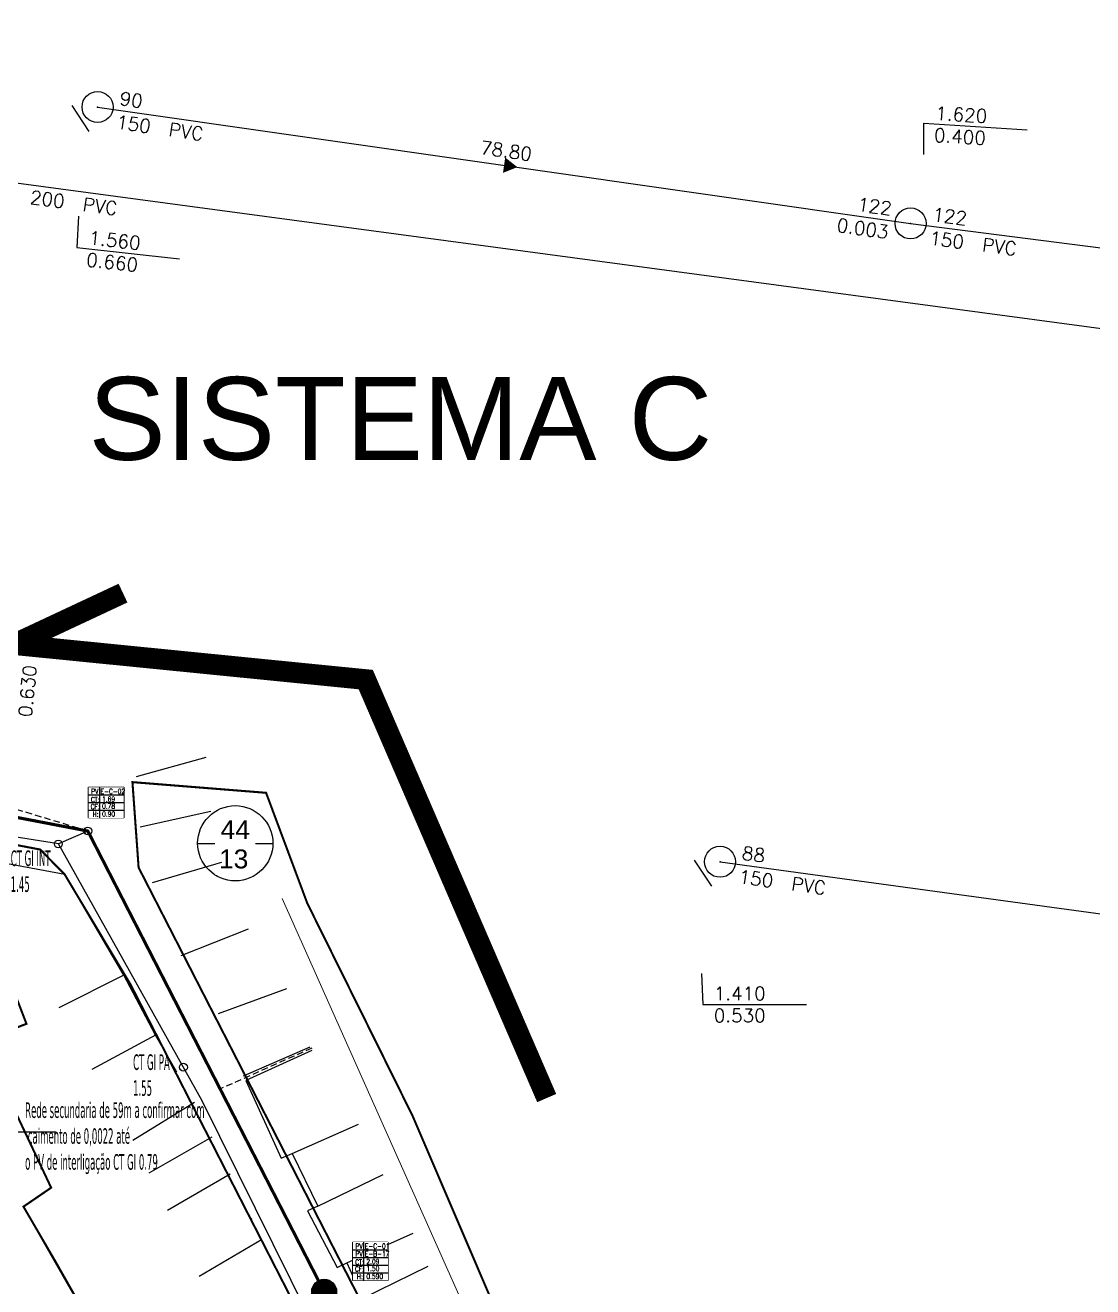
# Model space of a CAD drawing. Extents: x -160 to 364724, y -100 to 7353297.
# Drawn here: x 359306 to 359409.1, y 7352775.6 to 7352897.4 of the extents above; entities that cross this region are included whole.
import ezdxf
from ezdxf.enums import TextEntityAlignment as Align

# ---------------------------------------------------------------- set-up
doc = ezdxf.new("R2010")
doc.units = 0
doc.header["$LTSCALE"] = 5
for name, pattern in [('CENTER2', [1.125, 0.75, -0.125, 0.125, -0.125]), ('DASHDOT2', [12.7, 6.35, -3.175, 0, -3.175]), ('HIDDEN', [0.375, 0.25, -0.125])]:
    doc.linetypes.add(name, pattern=pattern)
for name, color, linetype in [('0-quadras', 6, 'Continuous'), ('Formato', 7, 'Continuous'), ('LIN - INDEFINIDO', 7, 'Continuous'), ('LIN - PV ESG', 4, 'Continuous'), ('LIN - REDE EXISTENTE SECUNDÁRIA', 2, 'Continuous'), ('LIN - REDE PROJETADA', 45, 'Continuous'), ('LIN-ARQ-TEXTO_MAIOR', 1, 'Continuous'), ('LIN-TEXTP-PV', 7, 'Continuous'), ('ortofoto', 7, 'Continuous'), ('P_Eixo', 1, 'CENTER2'), ('P_Perfil_Texto_Quadro', 2, 'Continuous'), ('PONTOS-CAIXAS_U', 1, 'Continuous'), ('PS_PONTOS_IDENTIFICACAO_LIN', 7, 'Continuous'), ('QUADRAS', 6, 'Continuous')]:
    doc.layers.add(name, color=color, linetype=linetype)
doc.layers.add('LT-ALINHAMENTO-PREDIAL', color=4, linetype='DASHDOT2', lineweight=25)
doc.styles.add('1_0250 R200', font='verdana.ttf', dxfattribs={"width": 0.4, "height": 0.4})
doc.styles.add('C_COTA', font='romans.shx')
doc.styles.add('CARIMBO', font='arial.ttf', dxfattribs={"height": 2})
doc.styles.add('REG120', font='arial.ttf', dxfattribs={"height": 3})
doc.styles.add('SABESP', font='ROMANS.shx', dxfattribs={"height": 2})
picture_1 = doc.add_image_def('image1.tif', size_in_pixel=(14710, 13573))

# ---------------------------------------------------------------- blocks, each defined once
blk = doc.blocks.new('DGE001A')
at = {"color": 0}
blk.add_lwpolyline([(0, 0, 1.5, 0, 0), (1.3, 0, 0, 0, 0)], format="xyseb", dxfattribs=at)
blk = doc.blocks.new('DRE010A')
at = {"color": 0}
blk.add_line((-2.49, -0.2), (-0.5, -2.45), dxfattribs=at)
blk.add_point((0, 0), dxfattribs=at)
blk = doc.blocks.new('DGE012A')
at = {"color": 0}
blk.add_circle((0, 0), 1.5, dxfattribs=at)
blk.add_point((0, 0), dxfattribs=at)
blk = doc.blocks.new('*U751', base_point=(9690.446, 9362.01))
at = {"const_width": 0.24, "flags": 128}
blk.add_lwpolyline([(9690.326, 9362.01, 1), (9690.566, 9362.01, 1)], format="xyb", close=True, dxfattribs=at)
blk.add_circle((9690.446, 9362.01), 0.24)

msp = doc.modelspace()

# ---------------------------------------------------------------- linework, layer by layer
at = {"layer": '0-quadras', "color": 6, "linetype": 'ByBlock', "const_width": 0.2, "flags": 128}
msp.add_lwpolyline([(359329.23, 7352823.288), (359316.326, 7352824.319), (359316.92, 7352816.07), (359371.57, 7352709.45), (359374.57, 7352705.52), (359380.61, 7352700.8), (359383.89, 7352698.52), (359402.07, 7352700.26), (359418.01, 7352706.36), (359457.16, 7352726.54), (359453.406, 7352741.318), (359447.364, 7352739.862), (359416.226, 7352726.008), (359404.795, 7352717.938), (359387.811, 7352712.128), (359379.623, 7352718.614), (359360.379, 7352758.91), (359352.266, 7352771.334), (359343.357, 7352792.13), (359333.206, 7352812.626)], close=True, dxfattribs=at)
at = {"layer": '0-quadras', "color": 5, "lineweight": 30, "ltscale": 0.3}
msp.add_lwpolyline([(359309.945, 7352758.555), (359290.149, 7352764.111), (359292.04, 7352776.81), (359293.63, 7352814.91), (359294.222, 7352817.476), (359296.705, 7352818.987), (359299.208, 7352818.901), (359306.092, 7352800.981), (359301.589, 7352799.261), (359303.676, 7352793.223), (359304.847, 7352792.857), (359308.475, 7352785.156), (359305.802, 7352783.327), (359315.725, 7352766.008), (359312.54, 7352763.876), (359315.267, 7352755.988)], close=True, dxfattribs=at)
at = {"layer": '0-quadras', "color": 6, "linetype": 'ByBlock', "const_width": 0.2, "flags": 128}
msp.add_lwpolyline([(359327.908, 7352728.973), (359326.182, 7352733.12), (359323.429, 7352740.423), (359318.068, 7352747.885), (359313.858, 7352759.777), (359312.54, 7352763.876), (359315.725, 7352766.008), (359308.877, 7352778.057), (359305.802, 7352783.327), (359308.475, 7352785.156), (359304.847, 7352792.857), (359303.676, 7352793.223), (359301.589, 7352799.261), (359306.092, 7352800.981), (359299.01, 7352819.415), (359307.422, 7352817.809), (359309.783, 7352815.403), (359316.16, 7352804.75), (359336.19, 7352765.63), (359350.038, 7352739.359)], dxfattribs=at)
at = {"layer": 'LIN - INDEFINIDO', "color": 3}
for points in [[(359312.96, 7352889.51), (359391.46, 7352878.27)], [(359543.721, 7352850.13), (359304.63, 7352882.23)], [(359391.46, 7352878.27), (359463.47, 7352869.07)], [(359373.06, 7352816.63), (359454.8, 7352805.46)]]:
    msp.add_lwpolyline(points, dxfattribs=at)
at = {"layer": 'LIN - INDEFINIDO', "color": 1}
for points in [[(359392.74, 7352884.94), (359392.74, 7352887.94), (359402.72, 7352887.31)], [(359311.11, 7352878.96), (359310.94, 7352875.96), (359320.88, 7352874.86)], [(359371.27, 7352805.84), (359371.4, 7352802.85), (359381.4, 7352802.85)]]:
    msp.add_lwpolyline(points, dxfattribs=at)
at = {"layer": 'LIN - PV ESG'}
msp.add_circle((359312.015, 7352819.597, 1.685), 0.375, dxfattribs=at)
at = {"layer": 'LIN - REDE EXISTENTE SECUNDÁRIA'}
msp.add_line((359312.015, 7352819.597, 1.685), (359309.172, 7352818.346), dxfattribs=at)
for centre in [(359309.172, 7352818.346), (359321.25, 7352796.791)]:
    msp.add_circle(centre, 0.38, dxfattribs=at)
at = {"layer": 'LIN-TEXTP-PV'}
msp.add_lwpolyline([(359312.094, 7352823.819), (359315.482, 7352823.819), (359315.482, 7352820.859), (359312.094, 7352820.859)], close=True, dxfattribs=at)
at = {"layer": 'LIN-TEXTP-PV', "color": 2}
msp.add_lwpolyline([(359337.614, 7352779.907), (359341.001, 7352779.907), (359341.001, 7352776.207), (359337.614, 7352776.207)], close=True, dxfattribs=at)
at = {"layer": 'LT-ALINHAMENTO-PREDIAL', "color": 8, "flags": 128}
for points in [[(359316.704, 7352824.85), (359323.448, 7352826.723)], [(359321.025, 7352807.563), (359327.524, 7352810.164)], [(359315.486, 7352805.68), (359309.231, 7352802.537)], [(359324.649, 7352801.975), (359331.221, 7352804.385)], [(359318.556, 7352799.885), (359312.394, 7352796.564)], [(359327.057, 7352795.97), (359333.48, 7352798.752)], [(359333.651, 7352798.41), (359327.274, 7352795.524), (359330.696, 7352787.999), (359331.751, 7352788.466), (359334.225, 7352783.388), (359333.231, 7352782.907), (359336.094, 7352777.463), (359337.039, 7352777.889), (359338.586, 7352774.506), (359340.161, 7352771.156), (359342.146, 7352766.554), (359343.92, 7352763.212), (359343.713, 7352763.115), (359345.613, 7352759.584), (359346.009, 7352759.788), (359349.036, 7352753.882), (359351.901, 7352747.719), (359351.799, 7352747.673), (359354.557, 7352742.231), (359357.224, 7352736.627), (359363.246, 7352739.386), (359363.773, 7352738.541)], [(359322.321, 7352793.376), (359316.363, 7352789.702)], [(359331.751, 7352788.466), (359338.152, 7352791.299)], [(359323.976, 7352790.05), (359317.909, 7352786.558)], [(359325.748, 7352786.463), (359319.696, 7352782.945)], [(359334.225, 7352783.388), (359340.526, 7352786.437)], [(359328.801, 7352780.131), (359322.768, 7352776.581)], [(359337.039, 7352777.889), (359343.421, 7352780.765)], [(359338.586, 7352774.506), (359344.883, 7352777.564)]]:
    msp.add_lwpolyline(points, dxfattribs=at)
at = {"layer": 'P_Eixo', "color": 1, "linetype": 'HIDDEN', "ltscale": 0.5}
msp.add_line((359312.015, 7352819.597, 1.685), (359293.26, 7352825.26), dxfattribs=at)
at = {"layer": 'P_Eixo', "linetype": 'ByBlock', "lineweight": 20, "flags": 128}
msp.add_lwpolyline([(359674.991, 7352834.134), (359632.784, 7352815.731), (359619.507, 7352810.14), (359585.861, 7352795.299), (359491.978, 7352747.87), (359470.915, 7352740.893), (359456.427, 7352733.18), (359418.626, 7352716.757), (359401.292, 7352710.879), (359392.234, 7352707.949), (359380.539, 7352712.792), (359374.078, 7352722.8), (359364.009, 7352738.577), (359330.787, 7352813.076)], dxfattribs=at)
at = {"layer": 'P_Eixo', "color": 1, "linetype": 'HIDDEN', "ltscale": 0.5}
msp.add_lwpolyline([(359333.649, 7352798.634), (359324.793, 7352794.69)], dxfattribs=at)
at = {"layer": 'PS_PONTOS_IDENTIFICACAO_LIN', "linetype": 'Continuous'}
msp.add_lwpolyline([(359286.788, 7352788.635), (359290.945, 7352790.559), (359308.945, 7352790.559)], dxfattribs=at)

# ---------------------------------------------------------------- block references
at = {"layer": 'LIN - INDEFINIDO', "color": 2}
for name, p, rotation in [('DGE012A', (359312.96, 7352889.51), 351.8515166589), ('DRE010A', (359312.96, 7352889.51), 351.8515156683999), ('DGE001A', (359352.21, 7352883.89), 351.8503700307), ('DGE012A', (359391.46, 7352878.27), 352.7193425542), ('DGE012A', (359373.06, 7352816.63), 352.2185804123), ('DRE010A', (359373.06, 7352816.63), 352.2185804616)]:
    msp.add_blockref(name, p, dxfattribs=dict(at, rotation=rotation))
at = {"layer": 'PONTOS-CAIXAS_U', "xscale": 5, "yscale": 5, "zscale": 5}
msp.add_blockref('*U751', (359334.838, 7352775.11), dxfattribs=at)

# ---------------------------------------------------------------- texts
at = {"layer": 'LIN - INDEFINIDO', "color": 1, "style": 'SABESP'}
for s, rotation, p in [('90', -8.14848, (359315.1, 7352890.36)), ('150  PVC', -8.14848, (359314.78, 7352888.09)), ('200  PVC', -7.64674, (359306.46, 7352880.82)), ('122', -7.28066, (359393.59, 7352879.16)), ('150  PVC', -7.28066, (359393.3, 7352876.88)), ('88', -7.78142, (359375.2, 7352817.5)), ('150  PVC', -7.78142, (359374.89, 7352815.22))]:
    msp.add_text(s, height=1.3, rotation=rotation, dxfattribs=at).set_placement(p, align=Align.MIDDLE_LEFT)
at = {"layer": 'LIN - INDEFINIDO', "color": 2, "style": 'SABESP'}
for s, rotation, p in [('1.620', -3.5731, (359393.86, 7352888.93)), ('0.400', -3.5731, (359393.73, 7352886.81)), ('1.560', -6.3345, (359312.12, 7352876.9)), ('0.660', -6.3345, (359311.88, 7352874.79)), ('0.630', 84.40694, (359305.95, 7352830.62))]:
    msp.add_text(s, height=1.3, rotation=rotation, dxfattribs=at).set_placement(p, align=Align.MIDDLE_LEFT)
at = {"layer": 'LIN - INDEFINIDO', "color": 1, "style": 'SABESP'}
msp.add_text('78.80', height=1.3, rotation=-8.14848, dxfattribs=at).set_placement((359352.41, 7352885.28), align=Align.MIDDLE_CENTER)
for s, p in [('122', (359389.64, 7352879.69)), ('0.003', (359389.32, 7352877.42))]:
    msp.add_text(s, height=1.3, rotation=-8.14848, dxfattribs=at).set_placement(p, align=Align.MIDDLE_RIGHT)
at = {"layer": 'LIN - INDEFINIDO', "color": 2, "style": 'SABESP'}
for s, p in [('1.410', (359372.46, 7352803.91)), ('0.530', (359372.46, 7352801.78))]:
    msp.add_text(s, height=1.3, dxfattribs=at).set_placement(p, align=Align.MIDDLE_LEFT)
at = {"layer": 'LIN - REDE EXISTENTE SECUNDÁRIA', "char_height": 1.5, "attachment_point": 1, "style": '1_0250 R200'}
for s, insert in [('CT GI INT^J1.45', (359304.572, 7352817.721)), ('CT GI PA^J1.55', (359316.388, 7352798.029))]:
    msp.add_mtext(s, dxfattribs=dict(at, insert=insert))
at = {"layer": 'LIN-ARQ-TEXTO_MAIOR', "color": 2, "insert": (359305.964, 7352793.396), "char_height": 1.5, "attachment_point": 1, "style": '1_0250 R200'}
msp.add_mtext('Rede secundaria de 59m a confirmar com^J caimento de 0,0022 até ^Jo PV de interligação CT GI 0.79', dxfattribs=at)

# ---------------------------------------------------------------- next in the draw order: wipeouts: each hides what was drawn before it
msp.add_wipeout([(359324.301, 7352818.148), (359328.193, 7352818.148), (359328.193, 7352821.29), (359324.301, 7352821.29)]).dxf.layer = 'Formato'

# ---------------------------------------------------------------- next in the draw order: linework, layer by layer
at = {"layer": 'QUADRAS', "ltscale": 4}
msp.add_line((359322.622, 7352818.409), (359329.888, 7352818.409), dxfattribs=at)
at = {"layer": 'QUADRAS'}
msp.add_circle((359326.255, 7352818.414), 3.633, dxfattribs=at)

# ---------------------------------------------------------------- next in the draw order: wipeouts: each hides what was drawn before it
msp.add_wipeout([(359324.301, 7352818.148), (359328.193, 7352818.148), (359328.193, 7352821.29), (359324.301, 7352821.29)]).dxf.layer = 'Formato'

# ---------------------------------------------------------------- next in the draw order: linework, layer by layer
at = {"layer": 'LT-ALINHAMENTO-PREDIAL', "color": 8, "flags": 128}
msp.add_lwpolyline([(359317.073, 7352819.99), (359323.906, 7352821.51)], dxfattribs=at)

# ---------------------------------------------------------------- next in the draw order: texts
at = {"layer": 'Formato', "color": 3, "linetype": 'Continuous', "style": 'REG120'}
msp.add_text('44', height=1.8258, dxfattribs=at).set_placement((359324.834, 7352819.731), align=Align.MIDDLE_LEFT)

# ---------------------------------------------------------------- next in the draw order: wipeouts: each hides what was drawn before it
msp.add_wipeout([(359324.318, 7352815.354), (359328.021, 7352815.354), (359328.021, 7352818.465), (359324.318, 7352818.465)]).dxf.layer = 'Formato'

# ---------------------------------------------------------------- next in the draw order: linework, layer by layer
at = {"layer": 'LIN - REDE EXISTENTE SECUNDÁRIA'}
msp.add_lwpolyline([(359343.657, 7352751.949), (359323.064, 7352793.554), (359309.172, 7352818.346), (359300.162, 7352819.763)], dxfattribs=at)
at = {"layer": 'LT-ALINHAMENTO-PREDIAL', "color": 8, "flags": 128}
for points in [[(359330.118, 7352746.347), (359342.962, 7352752.15), (359340.312, 7352757.465), (359337.186, 7352763.703), (359334.291, 7352769.404), (359331.51, 7352774.729), (359328.801, 7352780.131), (359325.748, 7352786.463), (359323.976, 7352790.05), (359322.321, 7352793.376), (359318.556, 7352799.885), (359315.486, 7352805.68), (359309.783, 7352815.403), (359303.739, 7352816.527), (359300.458, 7352816.285), (359302.841, 7352809.703)], [(359318.256, 7352814.621), (359324.97, 7352816.601)]]:
    msp.add_lwpolyline(points, dxfattribs=at)
at = {"layer": 'P_Eixo', "color": 1, "linetype": 'ByBlock', "ltscale": 0.5}
msp.add_lwpolyline([(359312.186, 7352819.263), (359334.838, 7352775.11), (359357.064, 7352730.741), (359368.779, 7352708.937), (359379.344, 7352697.014), (359392.264, 7352694.879), (359415.215, 7352702.054), (359439.69, 7352714.582), (359458.938, 7352723.574), (359493.259, 7352738.301), (359512.657, 7352747.861), (359538.647, 7352760.154), (359583.353, 7352781.695), (359628.774, 7352802.598), (359678.541, 7352825.492), (359738.222, 7352851.466)], dxfattribs=at)

# ---------------------------------------------------------------- next in the draw order: texts
at = {"layer": 'Formato', "color": 3, "linetype": 'Continuous', "style": 'REG120'}
msp.add_text('13', height=1.8258, dxfattribs=at).set_placement((359324.679, 7352816.906), align=Align.MIDDLE_LEFT)

# ---------------------------------------------------------------- next in the draw order: wipeouts: each hides what was drawn before it
msp.add_wipeout([(359312.094, 7352823.819), (359312.094, 7352820.859), (359315.482, 7352820.859), (359315.482, 7352823.819)]).dxf.layer = 'LIN-TEXTP-PV'
at = {"color": 2}
msp.add_wipeout([(359337.614, 7352779.907), (359337.614, 7352776.207), (359341.001, 7352776.207), (359341.001, 7352779.907)], dxfattribs=at).dxf.layer = 'LIN-TEXTP-PV'

# ---------------------------------------------------------------- next in the draw order: linework, layer by layer
at = {"const_width": 2}
msp.add_lwpolyline([(359315.413, 7352842.573), (359304.809, 7352837.608), (359338.854, 7352834.221), (359356.325, 7352793.812)], dxfattribs=at)
at = {"layer": 'LIN - REDE PROJETADA', "color": 1, "linetype": 'Continuous', "ltscale": 3, "flags": 128}
msp.add_lwpolyline([(359290.636, 7352823.7, 0.3, 0.3, 0), (359312.015, 7352819.597, 0.3, 0.3, 0), (359334.838, 7352775.11, 0.3, 0.3, 0), (359357.232, 7352730.405, 0.3, 0.3, 0), (359368.956, 7352708.607, 0.3, 0.3, 0), (359379.344, 7352697.014, 0.3, 0.3, 0), (359392.634, 7352694.818, 0.3, 0.3, 0), (359415.572, 7352702.169, 0.3, 0.3, 0), (359440.029, 7352714.742, 0.3, 0.3, 0), (359458.938, 7352723.574, 0.3, 0.3, 0), (359493.603, 7352738.451, 0.3, 0.3, 0), (359512.657, 7352747.861, 0.3, 0.3, 0), (359538.647, 7352760.154, 0.3, 0.3, 0), (359583.691, 7352781.858, 0.3, 0.3, 0), (359629.115, 7352802.755, 0.3, 0.3, 0), (359653.998, 7352814.202, 0.3, 0.3, 0), (359678.882, 7352825.649, 0.3, 0.3, 0), (359708.724, 7352838.632, 0.3, 0.3, 0), (359738.566, 7352851.615, 0, 0, 0)], format="xyseb", dxfattribs=at)
at = {"layer": 'LIN-TEXTP-PV'}
for p, q in [((359313.129, 7352823.819), (359313.129, 7352820.859)), ((359312.094, 7352823.079), (359315.482, 7352823.079)), ((359312.094, 7352822.339), (359315.482, 7352822.339)), ((359312.094, 7352821.599), (359315.482, 7352821.599))]:
    msp.add_line(p, q, dxfattribs=at)
at = {"layer": 'LIN-TEXTP-PV', "color": 2}
for p, q in [((359338.649, 7352779.907), (359338.649, 7352776.207)), ((359337.614, 7352779.167), (359341.001, 7352779.167)), ((359337.614, 7352778.427), (359341.001, 7352778.427)), ((359337.614, 7352777.687), (359341.001, 7352777.687)), ((359337.614, 7352776.947), (359341.001, 7352776.947))]:
    msp.add_line(p, q, dxfattribs=at)

# ---------------------------------------------------------------- next in the draw order: texts
at = {"layer": 'LIN-TEXTP-PV', "style": 'C_COTA', "width": 0.7}
for s, p in [('PV', (359312.343, 7352823.177)), ('E-C-02', (359313.246, 7352823.177)), ('CT:', (359312.314, 7352822.384)), ('1.69', (359313.393, 7352822.43)), ('CF:', (359312.291, 7352821.713)), ('H:', (359312.477, 7352820.983)), ('0.78', (359313.393, 7352821.76)), ('0.90', (359313.393, 7352820.999))]:
    msp.add_text(s, height=0.49, dxfattribs=at).set_placement(p)
at = {"layer": 'LIN-TEXTP-PV', "color": 2, "style": 'C_COTA', "width": 0.7}
for s, p in [('PV', (359337.863, 7352779.265)), ('E-C-01', (359338.766, 7352779.265)), ('PV', (359337.863, 7352778.525)), ('E-B-17', (359338.766, 7352778.525)), ('CF:', (359337.81, 7352777.062)), ('CT:', (359337.834, 7352777.732)), ('2.09', (359338.913, 7352777.778)), ('1.50', (359338.913, 7352777.108)), ('H:', (359337.997, 7352776.331)), ('0.590', (359338.913, 7352776.347))]:
    msp.add_text(s, height=0.49, dxfattribs=at).set_placement(p)

# ---------------------------------------------------------------- next in the draw order: texts
at = {"layer": 'P_Perfil_Texto_Quadro', "color": 3, "linetype": 'Continuous', "lineweight": -3, "insert": (359342.193, 7352859.38), "char_height": 8, "width": 62.89745, "attachment_point": 5, "style": 'CARIMBO', "bg_fill": 3, "box_fill_scale": 1.5, "bg_fill_color": 256, "bg_fill_transparency": 0}
msp.add_mtext('SISTEMA C', dxfattribs=at)

# ---------------------------------------------------------------- next in the draw order: pictures from other files: only their frames are drawn
image = msp.add_image(picture_1, insert=(359073.892, 7352258.636), size_in_units=(734.398, 677.634), dxfattribs=dict(fade=70))
image.dxf.flags = 14
at = {"layer": 'ortofoto'}
image = msp.add_image(picture_1, insert=(359073.892, 7352258.636), size_in_units=(734.398, 677.634), dxfattribs=dict(at, fade=29))
image.dxf.flags = 14

doc.saveas('drawing.dxf')
